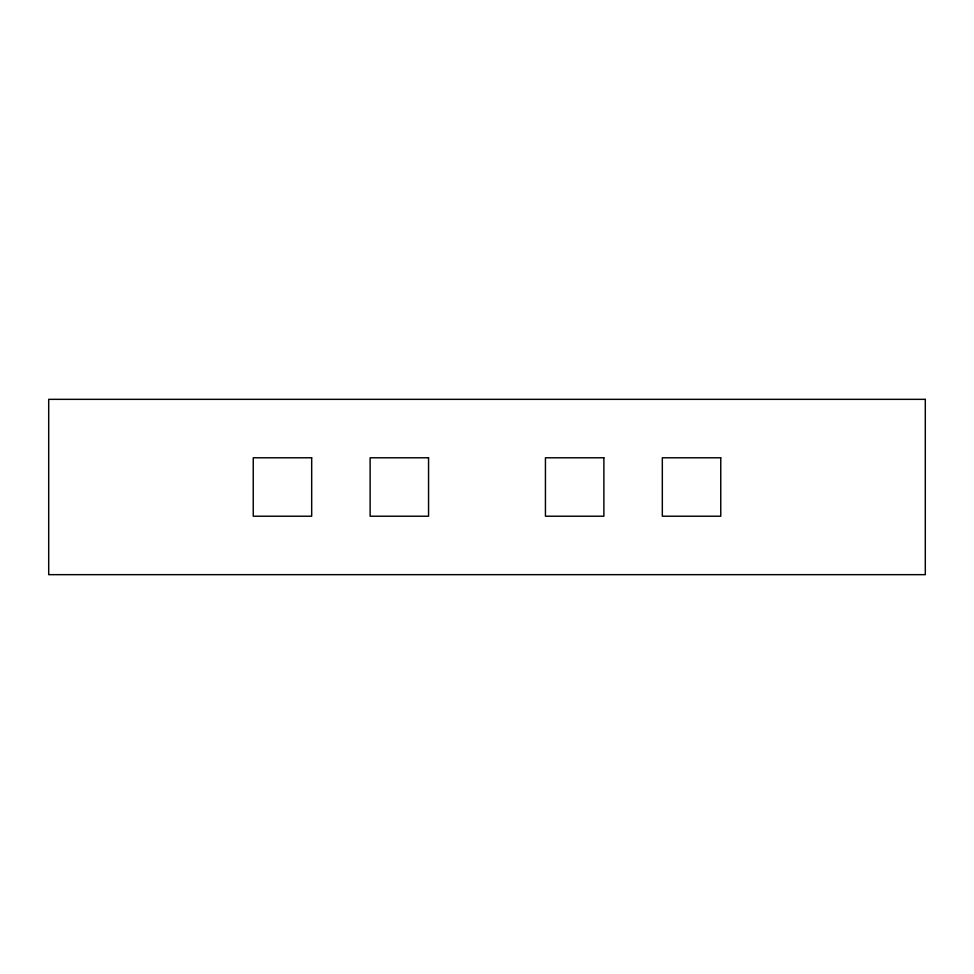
<?xml version="1.0" encoding="UTF-8"?>
<svg xmlns="http://www.w3.org/2000/svg" width="974" height="974" viewBox="0 0 974 974"><rect width="100%" height="100%" fill="white"/><g stroke="black" fill="none" stroke-linecap="round" stroke-linejoin="round"><path stroke-width="1.46" d="M925.3 399.34L48.7 399.34L48.7 574.66L925.3 574.66L925.3 399.34M311.68 457.78L253.24 457.78L253.24 516.22L311.68 516.22L311.68 457.78M428.56 457.78L370.12 457.78L370.12 516.22L428.56 516.22L428.56 457.78M603.88 457.78L545.44 457.78L545.44 516.22L603.88 516.22L603.88 457.78M720.76 457.78L662.32 457.78L662.32 516.22L720.76 516.22L720.76 457.78"/></g></svg>
